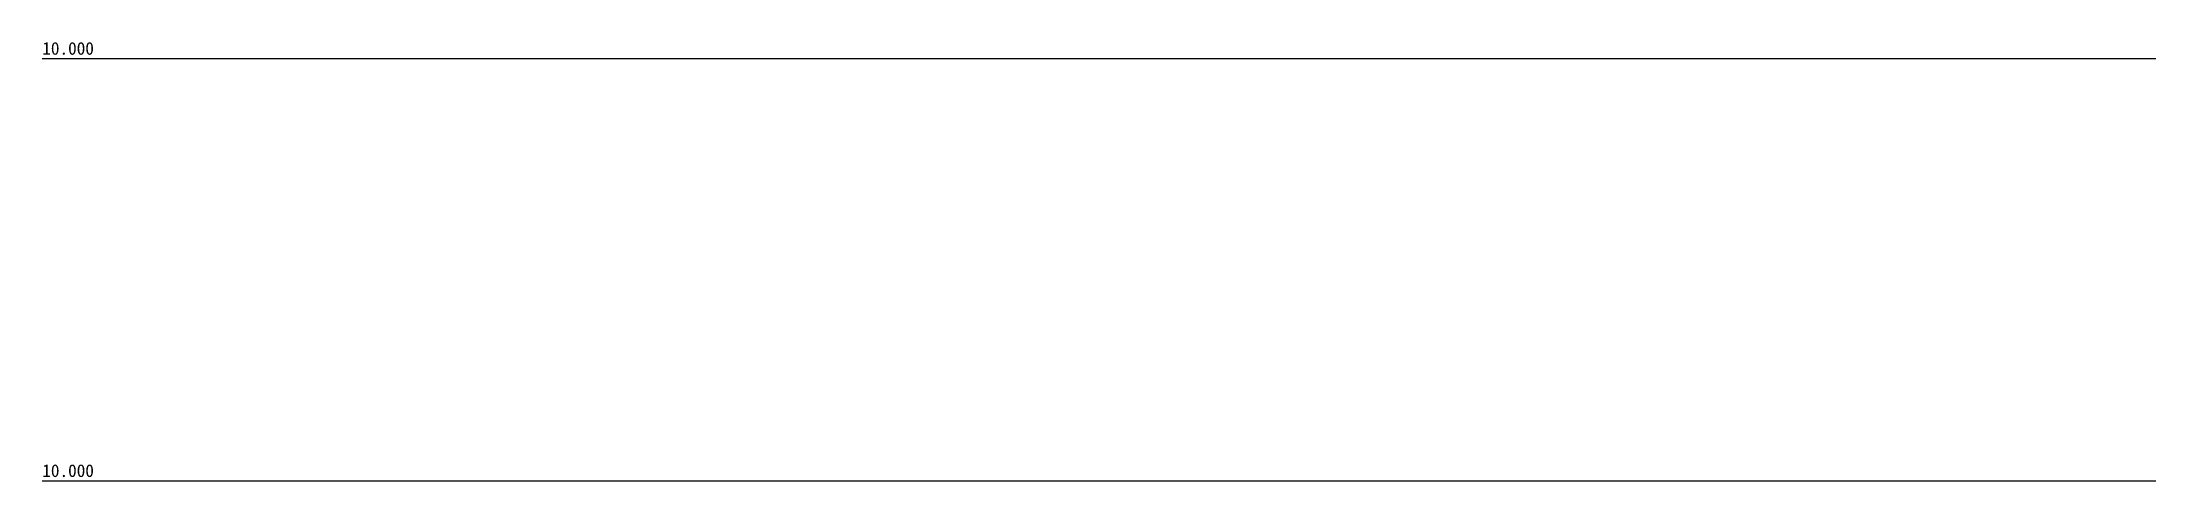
# Model space of a CAD drawing. Units: millimetres at full size, sheet at 1:100. Extents: x -15551 to 15061, y -3490 to 2869.
import ezdxf
from ezdxf.enums import TextEntityAlignment as Align

# ---------------------------------------------------------------- set-up
doc = ezdxf.new("R2010")
doc.units = ezdxf.units.MM
doc.header["$LTSCALE"] = 100
doc.layers.add('0-0', color=7, linetype='Continuous')
doc.styles.add('ＭＳ ゴシック', font='')
doc.styles.get('ＭＳ ゴシック').set_extended_font_data('MS Gothic')

msp = doc.modelspace()

# ---------------------------------------------------------------- linework, layer by layer
at = {"layer": '0-0'}
for p, q in [((-15551, 2632.7), (15061.2, 2632.7)), ((-15551, -3489.8), (15061.2, -3489.8))]:
    msp.add_line(p, q, dxfattribs=at)

# ---------------------------------------------------------------- texts
at = {"layer": '0-0', "color": 2, "style": 'ＭＳ ゴシック'}
for p in [(-15551, 2632.7), (-15551, -3489.8)]:
    msp.add_text('10.000', height=183.3, dxfattribs=at).set_placement(p, align=Align.BOTTOM_LEFT)

doc.saveas('drawing.dxf')
